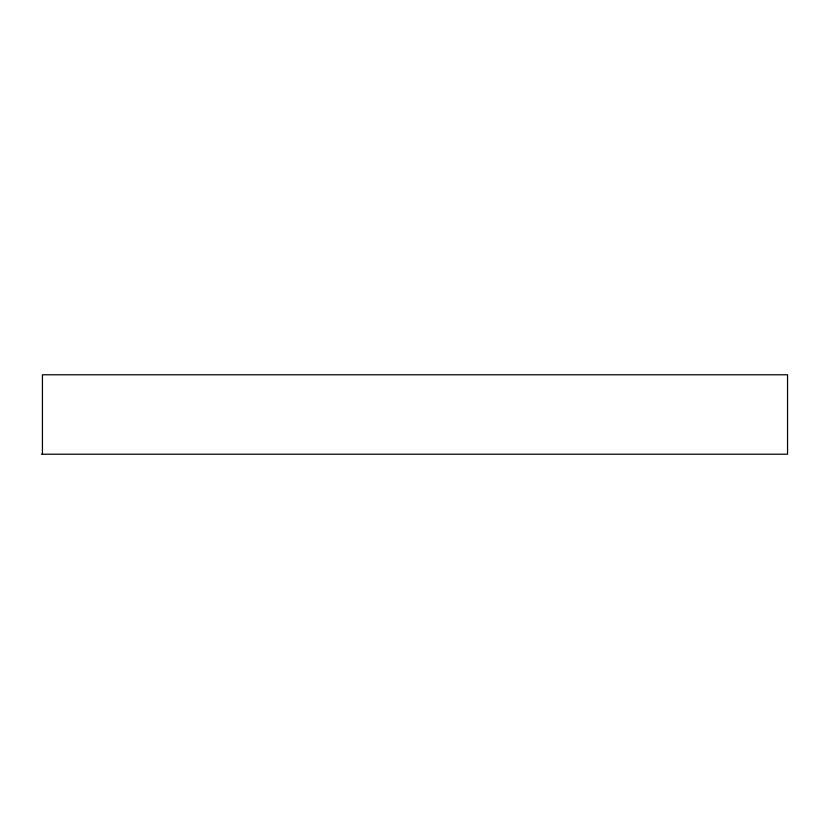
<?xml version="1.0" encoding="UTF-8"?>
<svg xmlns="http://www.w3.org/2000/svg" width="829" height="829" viewBox="0 0 829 829"><rect width="100%" height="100%" fill="white"/><g stroke="black" fill="none" stroke-linecap="round" stroke-linejoin="round"><path stroke-width="1.24" d="M41.45 454.219L787.55 454.219L787.55 374.781L42.434 374.781L42.434 454.219"/></g></svg>
